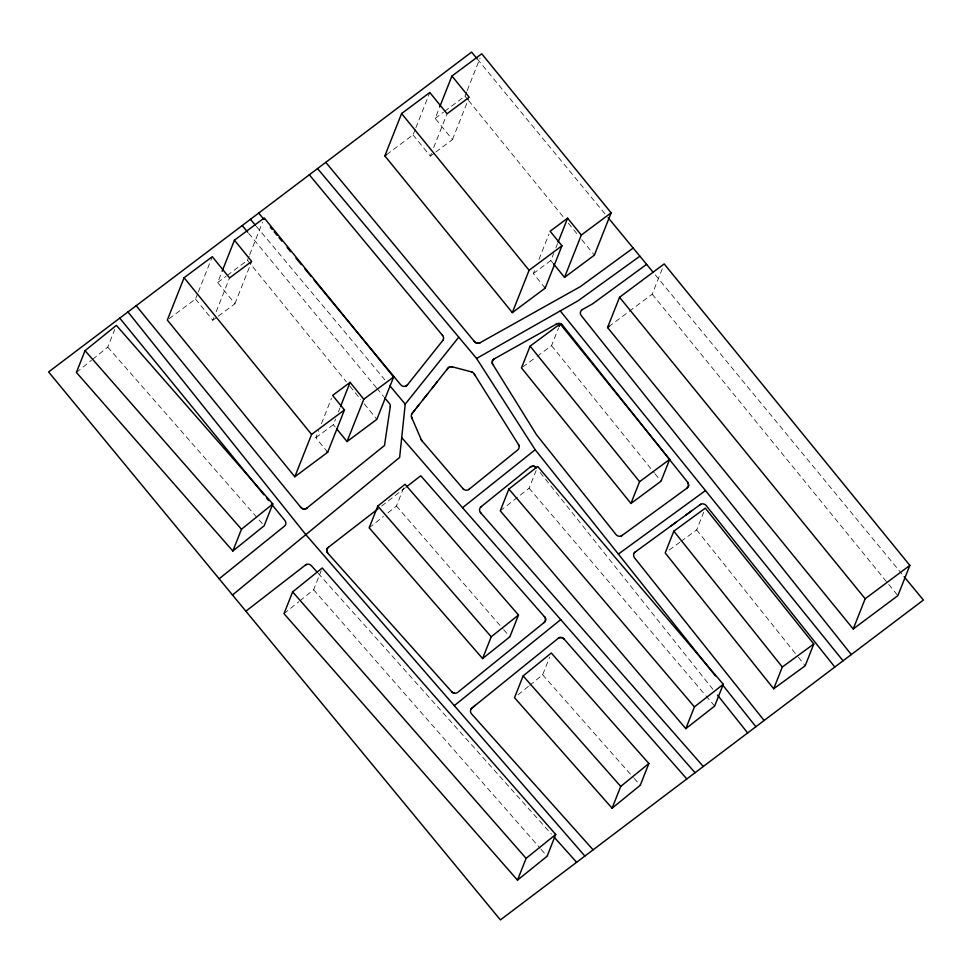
<?xml version="1.0" encoding="UTF-8"?>
<svg xmlns="http://www.w3.org/2000/svg" width="972" height="972" viewBox="0 0 972 972"><rect width="100%" height="100%" fill="white"/><g stroke="black" fill="none" stroke-linecap="round" stroke-linejoin="round"><path stroke-width="0.73" stroke-dasharray="4.86 3.65" d="M92.668 359.312L107.758 347.138L114.757 329.447M169.092 318.743L195.53 299.036L197.766 293.386M198.324 291.977L211.738 258.102M218.335 316.143L234.932 303.774L217.667 282.536L221.58 272.658M195.53 299.036L212.807 320.274L213.925 317.443M216.149 311.805L229.562 277.931M227.205 275.428L247.495 260.302L249.172 256.073M249.719 254.664L262.574 222.199M234.932 303.774L251.699 261.432M386.601 154.572L413.039 134.865L415.275 129.215M415.834 127.806L429.806 92.522M435.845 151.972L452.454 139.604L435.177 118.365L439.089 108.487M327.673 452.284L315.851 437.74L318.646 430.693M321.44 423.634L331.501 398.228M413.039 134.865L430.317 156.103L431.434 153.272M433.67 147.635L447.071 113.76M315.851 437.74L333.323 424.715L335.559 419.078M338.353 412.019L340.03 407.778M444.714 111.258L465.005 96.131L466.682 91.903M467.24 90.493L480.083 58.028M452.454 139.604L468.65 98.67M299.959 600.793L313.628 589.761L321.173 570.71M387.925 512.852L396.442 506.048L403.988 486.996M545.195 288.113L533.361 273.569L535.596 267.932M538.95 259.463L549.01 234.058M533.361 273.569L550.832 260.545L553.627 253.498M555.863 247.848L557.539 243.608M537.127 356.347L551.561 345.668L558.56 327.977M500.264 510.835L529.108 488.236L536.119 470.545M629.285 311.307L652.224 294.176L662.564 268.053M529.752 685.284L542.655 674.787L549.666 657.096M680.947 541.428L696.681 529.922L703.692 512.232M518.027 694.822L528.586 686.232M76.411 372.422L91.502 360.248M284.006 613.672L298.817 601.717M369.178 527.82L383.405 516.46M381.644 506.048L405.397 487.652M608.764 326.628L628.082 312.206M435.177 118.365L443.524 112.145M217.667 282.536L226.014 276.315M430.317 156.103L434.97 152.628M212.807 320.274L217.461 316.799M522.681 367.027L535.924 357.234M669.137 550.067L679.732 542.315M318.184 573.298L551.416 834.085M542.655 674.787L633.27 777.406M634.145 778.39L640.244 785.291M107.758 347.138L264.19 525.743M313.628 589.761L540.128 848.252M541.125 849.394L547.115 856.223M396.442 506.048L502.901 628.775M503.666 629.649L509.863 636.806M529.108 488.236L704.992 694.713M705.964 695.855L714.663 706.061M256.292 226.282L384.791 379.712M248.662 233.316L376.492 387.877M376.869 388.326L383.6 396.455M477.361 59.085L605.264 214.217M655.262 274.845L903.219 575.57M652.224 294.176L897.873 595.642M465.005 96.131L467.872 99.666M468.589 100.553L563.821 217.619M568.316 223.147L578.194 235.285M581.791 239.707L594.366 255.162M550.832 260.545L552.667 262.792M247.495 260.302L346.311 381.789M349.908 386.212L360.685 399.456M364.281 403.878L376.857 419.333M333.323 424.715L335.158 426.963M551.561 345.668L654.363 472.963M655.031 473.801L661.021 481.213M696.681 529.922L797.635 656.319M798.401 657.279L805.181 665.771M540.177 472.501L714.651 691.517"/><path stroke-width="1.46" d="M458.772 337.187L405.227 404.133L399.638 457.423L232.502 594.998M390.307 406.575L390.294 406.661A4.277 4.082 21.6 0 0 389.371 403.441L384.56 397.621M390.27 406.794L384.487 445.516L306.8 508.137M85.038 350.649L76.411 372.422L232.843 551.027L264.19 525.743L272.804 503.958L116.373 325.365L85.038 350.649L241.469 529.242L232.843 551.015M347.028 441.567L376.857 419.333L393.624 377.002L264.25 217.971L234.434 240.193L251.699 261.432L229.562 277.931L212.297 256.693L184.097 277.713L167.33 320.055L294.82 476.778L327.673 452.284L344.44 409.941L332.618 395.41L350.09 382.373L363.795 399.225L347.028 441.567L336.749 428.931M222.138 271.249L234.434 240.193M564.538 277.397L581.305 235.054L567.599 218.202L550.128 231.227L561.95 245.77L545.195 288.113L512.329 312.607L384.839 155.885L401.606 113.542L429.806 92.522L447.071 113.76L469.209 97.261L451.944 76.023L481.76 53.8L611.133 212.832L594.366 255.162L564.538 277.397L553.408 263.704M439.648 107.078L451.944 76.023M294.82 476.778L311.587 434.435L344.44 409.941M340.589 406.369L350.09 382.373M292.633 591.899L284.006 613.672L517.493 880.134L547.115 856.223L555.729 834.45L322.254 567.988L292.633 591.899L526.107 858.361L517.493 880.134M377.804 506.048L369.178 527.82L482.598 658.566L509.863 636.806L518.489 615.033L405.069 484.275L377.804 506.048L491.225 636.794L482.598 658.566M512.329 312.607L529.096 270.265L561.95 245.77M558.098 242.198L567.599 218.202M530.105 346.141L521.478 367.914L630.949 503.46L661.021 481.213L669.647 459.428L560.176 323.895L530.105 346.141L639.564 481.675L630.949 503.447M559.107 326.616L560.176 323.895M508.878 489.05L500.264 510.835L685.807 728.648L714.663 706.061L723.277 684.288L537.735 466.463L508.878 489.05L694.433 706.875L685.807 728.648M607.549 327.528L619.529 297.286L664.192 263.934L909.853 565.4L897.873 595.642L853.209 628.993L607.549 327.528L609.42 326.142M523.13 675.917L514.516 697.689L612.093 808.194L640.244 785.291L648.859 763.518L551.282 653.014L523.13 675.917L620.719 786.421L612.093 808.194M673.827 531.162L665.2 552.934L773.688 688.784L805.181 665.771L813.795 643.999L705.308 508.149L673.827 531.162L782.314 667.011L773.688 688.784M853.209 628.993L865.177 598.752L909.853 565.4M442.843 340.37L442.782 340.455A4.277 4.07 21.6 0 0 442.6 335.462L442.309 335.109M328.536 547.175L327.442 548.269A4.277 4.082 21.6 0 0 327.843 553.214L451.773 691.785A4.277 4.082 21.6 0 0 457.751 692.343L544.101 622.542A4.277 4.082 21.6 0 0 544.514 616.758L544.369 616.6M413.173 412.128L415.275 409.467M416.478 407.948L418.883 404.911M422.893 399.857L427.704 393.782M431.714 388.715L437.315 381.632M442.576 340.722L407.438 384.9A4.447 4.24 21.6 0 1 405.616 386.212M446.743 369.725L447.242 369.093M447.752 368.461L448.068 368.072A3.852 3.669 21.6 0 1 448.505 367.635A4.423 4.216 21.6 0 1 448.918 367.343A4.24 4.034 21.6 0 1 452.089 366.772L452.43 366.857M407.475 384.851L407.499 384.815A4.277 4.082 21.6 0 1 400.743 384.827L313.737 279.632M412.48 413.003L412.079 413.513A4.18 3.985 21.6 0 0 411.739 414.072M480.69 507.117L481.492 506.448M620.719 786.421L648.859 763.518M469.209 489.171L469.209 489.171A6.658 6.342 21.6 0 1 468.747 489.524M454.288 705.648L560.723 619.614M473.121 707.13L475.199 705.441M241.469 529.242L272.804 503.958M219.15 578.79L284.407 526.192A4.277 4.082 21.6 0 0 284.918 520.53L271.54 504.14M526.107 858.361L555.729 834.45M307.274 507.761L307.006 507.967A4.277 4.082 21.6 0 1 300.798 507.348L136.202 305.706M401.715 437.594L462.526 507.724L535.195 449.744L476.596 358.461L317.54 168.569M491.225 636.794L518.489 615.033M530.275 467.01A4.277 4.082 21.6 0 1 536.41 467.763L533.75 466.171L530.542 466.815L480.97 506.874A4.277 4.082 21.6 0 0 480.557 512.645L703.303 766.483M694.433 706.875L723.277 684.288M245.867 611.194L305.451 565.048A6.014 5.735 21.6 0 1 305.694 564.878A4.24 4.046 21.6 0 1 306.569 564.44M378.096 508.806L328.305 547.358A4.957 4.726 21.6 0 0 327.625 548.001M406.49 486.802L420.767 475.758L544.697 616.989A3.839 3.657 21.6 0 1 545.049 617.524M687.083 488.078L688.601 485.55L687.726 482.367L562.29 324.915A4.289 4.082 21.6 0 0 556.798 323.858L494.007 358.996L492.452 360.794L492.33 363.613L536.52 434.763L616.054 534.612A4.277 4.082 21.6 0 0 622.031 535.487L687.083 488.078A4.277 4.082 21.6 0 0 687.739 482.379M384.839 155.885L386.601 154.572M581.305 235.054L611.133 212.832M363.795 399.225L393.624 377.002M639.564 481.675L669.647 459.428M633.161 248.042L580.345 286.631L480.059 342.739A4.277 4.082 21.6 0 1 474.543 341.67L474.239 341.306M646.611 264.36L592.543 303.872L582.362 309.57M699.864 504.893L700.338 504.541A4.082 3.888 21.6 0 1 700.861 504.249M782.314 667.011L813.795 643.999M535.195 449.744L618.362 554.076L705.478 490.581M670.959 525.949L676.561 521.867M685.88 515.075L691.469 511.005M622.214 535.353L621.995 535.511A4.095 3.9 21.6 0 1 621.363 535.888M635.542 551.768L635.178 552.035A4.228 4.034 21.6 0 0 633.987 553.445M639.88 256.195L578.219 300.7L476.596 358.461M305.451 565.048L305.694 564.878A4.277 4.07 21.6 0 1 311.356 565.668L317.407 572.435M555.996 324.32L556.859 323.834M494.444 358.753L494.213 358.875A4.277 4.082 21.6 0 0 492.755 364.512M453.596 693.012L454.216 693.182M472.003 372.033A5.565 5.297 21.6 0 0 471.359 371.839L452.332 366.833A4.277 4.082 21.6 0 0 447.934 368.23L412.177 413.379A4.277 4.082 21.6 0 0 411.666 417.401L421.35 439.891A3.791 3.609 21.6 0 0 421.933 440.729L463.243 488.916A3.742 3.572 21.6 0 0 463.608 489.244L463.766 489.366M453.9 693.109L452.636 692.526A4.848 4.617 21.6 0 1 451.725 691.724L451.664 691.663M328.062 553.457L327.953 553.335A4.496 4.277 21.6 0 1 327.491 547.916M593.114 849.82L471.542 713.885A4.277 4.082 21.6 0 1 471.93 708.078L558.062 638.458A4.277 4.082 21.6 0 1 564.064 639.041L686.827 778.937M554.198 837.196L576.627 862.273M480.946 513.095L480.678 512.791A8.772 8.359 21.6 0 1 480.399 512.463M462.526 507.724L695.065 772.716M564.295 639.309L564.137 639.126A4.581 4.362 21.6 0 0 558.511 637.875M462.915 488.552L463.024 488.673A4.277 4.082 21.6 0 0 469.051 489.305L517.736 449.939A4.265 4.07 21.6 0 0 518.562 444.726L474.044 373.71M584.865 856.04L305.828 534.636L127.964 311.927M250.46 219.308L255.32 225.115M389.663 385.532L405.227 404.133M325.778 162.348L474.543 341.67A4.423 4.216 21.6 0 0 480.119 342.849M309.315 174.802L442.661 335.534M258.686 213.087L264.02 219.526M270.289 227.108L272.221 229.441M274.153 231.773L277.044 235.285M278.976 237.618L281.88 241.117M287.092 247.435L290.652 251.724M295.974 258.163L301.308 264.603M304.856 268.904L311.064 276.413M242.222 225.528L247.739 232.211M477.094 58.77L471.59 52.087L48.6 371.948L500.41 919.913L923.4 600.052L904.106 576.663M608.156 217.716L653.366 272.549M619.529 297.286L865.177 598.752M119.738 318.16L263.898 494.772M266.765 498.296L268.673 500.629M544.454 287.202L545.183 288.113M401.606 113.542L529.096 270.265M326.932 451.385L327.673 452.284M184.097 277.713L311.587 434.435M300.397 506.862L300.688 507.226A4.483 4.265 21.6 0 0 306.824 508.356M560.261 310.919L843.064 660.802M562.509 325.17L562.411 325.061A4.313 4.107 21.6 0 0 561.148 323.943M851.302 654.569L581.244 315.572A4.277 4.082 21.6 0 1 582.362 309.57M834.827 667.023L706.17 505.513A4.277 4.082 21.6 0 0 700.192 504.65L635.178 552.035A4.277 4.082 21.6 0 0 634.485 557.758L764.126 720.495M618.362 554.076L715.38 675.868M722.925 685.333L755.888 726.716M717.482 695.065L747.662 732.949M474.749 374.84L475.369 375.824M474.397 374.269L474.093 373.783A4.277 4.082 21.6 0 0 471.469 371.863M412.31 418.871L411.593 417.207A3.912 3.73 21.6 0 1 411.448 416.745M421.921 440.741A4.107 3.912 21.6 0 1 421.216 439.599M518.501 444.617A5.115 4.872 21.6 0 1 519.06 445.747M545.243 617.439A4.581 4.362 21.6 0 1 544.041 622.59M470.8 709.438A4.811 4.593 21.6 0 1 472.015 708.017"/></g></svg>
